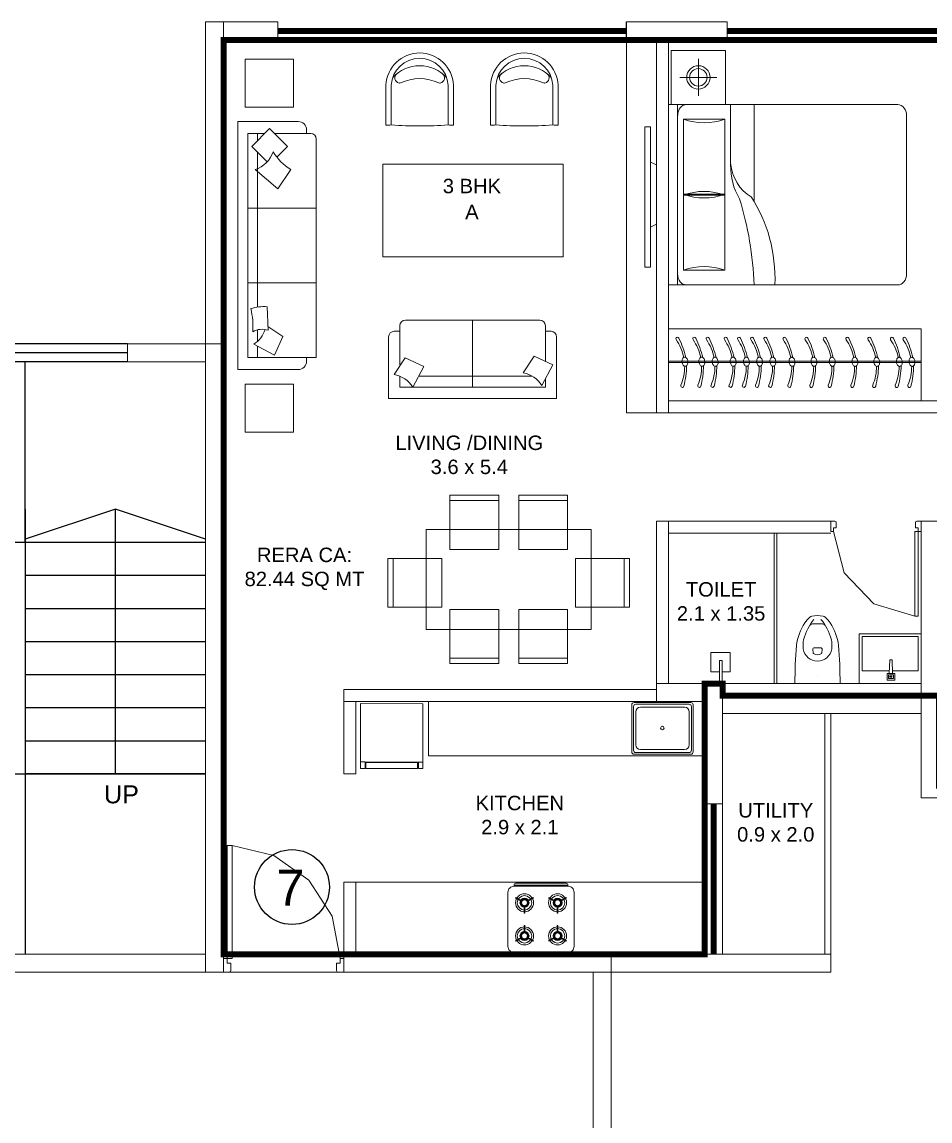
# Model space of a CAD drawing. Header units: inches. Extents: x 27644242 to 29761523, y -859349 to 216979.
# Drawn here: x 29104719 to 29112271, y -476530 to -467393 of the extents above; entities that cross this region are included whole.
import ezdxf

# ---------------------------------------------------------------- set-up
doc = ezdxf.new("R2010")
doc.units = ezdxf.units.IN
doc.header["$MEASUREMENT"] = 0
doc.set_wipeout_variables(frame=1)
doc.layers.get('Defpoints').update_dxf_attribs({"color": 8})
for name, color, linetype, lineweight in [('DOOR', 4, 'Continuous', 0), ('DOORS', 1, 'Continuous', 9), ('ELEVATION', 40, 'Continuous', 13), ('FURN', 250, 'Continuous', 0), ('WALL', 7, 'Continuous', 20), ('WINDOW', 162, 'Continuous', 13)]:
    doc.layers.add(name, color=color, linetype=linetype, lineweight=lineweight)
for name, color, linetype in [('KPA Elevation Line 3', 252, 'Continuous'), ('KPA General Plan Line', 1, 'Continuous'), ('KPA Glass', 152, 'Continuous'), ('KPA Stair Line', 253, 'Continuous'), ('KPA Text', 7, 'Continuous'), ('text', 7, 'Continuous')]:
    doc.layers.add(name, color=color, linetype=linetype)
doc.styles.add('AMITS', font='arial.ttf')
doc.styles.get("Standard").update_dxf_attribs({"font": 'swiss.ttf'})

# ---------------------------------------------------------------- blocks, each defined once
blk = doc.blocks.new('A$C69BC79EC')
for p, q in [((980, 3480), (230, 3230)), ((980, 1280), (980, 3480)), ((1730, 3230), (980, 3480)), ((2755, 3480), (2005, 3230)), ((2755, 1280), (2755, 3480)), ((3505, 3230), (2755, 3480))]:
    blk.add_line(p, q)
at = {"layer": 'KPA Elevation Line 3'}
for p, q in [((1730, 1280), (1730, 3480)), ((2005, 3480), (2005, 1280)), ((1730, 3205), (2005, 3205)), ((1730, 1280), (2005, 1280))]:
    blk.add_line(p, q, dxfattribs=at)
at = {"layer": 'KPA General Plan Line'}
blk.add_line((1730, -370), (230, -370), dxfattribs=at)
at = {"layer": 'KPA Glass', "ltscale": 500}
for p, q in [((2855, 4855), (755, 4855)), ((2855, 4780), (755, 4780)), ((2855, 4705), (755, 4705))]:
    blk.add_line(p, q, dxfattribs=at)
at = {"layer": 'KPA Stair Line', "ltscale": 500}
for p, q in [((1730, 3205), (1730, 4705)), ((2005, 3205), (2005, 4705)), ((1730, 1280), (1730, -220)), ((2005, 1280), (2005, -220))]:
    blk.add_line(p, q, dxfattribs=at)
at = {"layer": 'KPA Stair Line'}
for p, q in [((230, 3205), (1730, 3205)), ((2005, 3205), (3505, 3205)), ((230, 2930), (1730, 2930)), ((2005, 2930), (3505, 2930)), ((230, 2655), (1730, 2655)), ((2005, 2655), (3505, 2655)), ((230, 2380), (1730, 2380)), ((2005, 2380), (3505, 2380)), ((230, 2105), (1730, 2105)), ((2005, 2105), (3505, 2105)), ((230, 1830), (1730, 1830)), ((2005, 1830), (3505, 1830)), ((230, 1555), (1730, 1555)), ((2005, 1555), (3505, 1555)), ((230, 1280), (1730, 1280)), ((3505, 1280), (2005, 1280)), ((2005, 1280), (3505, 1280))]:
    blk.add_line(p, q, dxfattribs=at)
at = {"layer": 'WALL', "ltscale": 500}
for p, q in [((755, 4855), (80, 4855)), ((80, -370), (80, 4855)), ((755, 4705), (755, 4855)), ((2855, 4705), (2855, 4855)), ((3655, 4855), (2855, 4855)), ((3655, 4855), (3655, -370)), ((755, 4705), (230, 4705)), ((230, -370), (230, 4705)), ((3505, 4705), (2855, 4705)), ((3505, 4705), (3505, -220)), ((1730, -220), (3505, -220)), ((1730, -220), (1730, -370)), ((80, -370), (230, -370)), ((1730, -370), (3655, -370))]:
    blk.add_line(p, q, dxfattribs=at)
at = {"layer": 'KPA Text', "extrusion": (-0.021168, 5.594e-15, 0.999776)}
for s, p in [('DN', (-1022.8, 877.3, -17.5)), ('UP', (-1034.5, 2659.1, -55.2))]:
    blk.add_text(s, height=150, rotation=90, dxfattribs=at).set_placement(p)
blk = doc.blocks.new('A$C3A956F37-flat-1')
at = {"layer": 'FURN'}
blk.add_line((-168.3, 90.2), (0, 90.2), dxfattribs=at)
for points in [[(-97.1, 66.7), (-97.1, 0), (-258.5, 0), (-258.5, 161.4), (-97.1, 161.4), (-97.1, 90.2)], [(0, 67.1), (-191.4, 67.1), (-191.4, 90.2), (-168.3, 90.2)]]:
    blk.add_lwpolyline(points, dxfattribs=at)
blk = doc.blocks.new('A$C3C731254-flat-1')
at = {"layer": 'FURN'}
for p, q in [((-77430.4, -2820), (-77430.7, -2801.7)), ((-77430.4, -2801.7), (-77317.9, -2797)), ((-77430.4, -2820), (-77317.9, -2824.7))]:
    blk.add_line(p, q, dxfattribs=at)
for points in [[(-77233.3, -3060.6), (-77647.7, -3060.6), (-77647.7, -2547.5), (-77233.3, -2547.5)], [(-77262.7, -2843), (-77262.7, -2778.3), (-77317.9, -2778.3), (-77317.9, -2843)], [(-77275, -2830.8), (-77275, -2790.5), (-77305.7, -2790.5), (-77305.7, -2830.8)], [(-77287.2, -2818.6), (-77287.2, -2802.7), (-77293.4, -2802.7), (-77293.4, -2818.6)]]:
    blk.add_lwpolyline(points, close=True, dxfattribs=at)
blk.add_lwpolyline([(-77338.5, -2823.8), (-77338.5, -3036.2), (-77623.2, -3036.2), (-77623.2, -2571.9), (-77338.5, -2571.9), (-77338.5, -2797.8)], dxfattribs=at)
blk = doc.blocks.new('A$C3D5F2F58')
at = {"color": 0, "linetype": 'ByBlock'}
blk.add_wipeout([(187.5, 0), (-187.5, 0), (-185.4, -124.8), (-182.6, -194.2), (-178.7, -263.3), (-175.9, -302), (-169.5, -348.6), (-150.7, -414.8), (-143.6, -432.7), (-131.4, -459.4), (-111.6, -495.4), (-106, -504.2), (-86.3, -529.7), (-71.8, -545.1), (-63.8, -552.7), (-55.8, -558), (-40.6, -562), (-22.7, -564.1), (3.1, -565), (29.6, -563.4), (46.7, -561), (55.8, -558), (74.2, -542.7), (100.9, -511.4), (135.4, -451.2), (158.3, -392.2), (171.2, -340), (178.9, -260.4), (185.1, -136.1), (187.4, -46)], dxfattribs=at)
for p, q in [((-187.5, 0), (187.5, 0)), ((0, -62.5), (0, -62.5)), ((-38.3, -282.4), (-35.8, -255.2)), ((35.8, -255.2), (38.3, -282.4)), ((-24.2, -298), (24.2, -298)), ((-42.5, -496.8), (42.5, -496.8))]:
    blk.add_line(p, q, dxfattribs=at)
at = {"color": 0, "linetype": 'ByBlock', "extrusion": (0, 0, -1)}
for centre, major_axis, ratio, start_param, end_param in [((3903, 5.3), (4087.6, 164.4), 0.940247, 3.100232, 3.182953), ((-3903, 5.4), (-4087.6, 164.4), 0.940247, 3.100232, 3.182953), ((0, -305.1), (84.4, 84.4), 1, 4.07333, 6.922251), ((-27.3, -256), (6.03, 6.03), 1, 4.01894, 4.852375), ((0, -292.3), (-38.2, 38.2), 1, 0.139988, 1.430816), ((27.3, -256), (6.03, 6.03), 1, -0.139979, 0.693472), ((275.8, -257.5), (321.4, 321.4), 1, 3.353441, 3.79389), ((86.9, -319.1), (146.6, 146.6), 1, 3.705861, 4.079165), ((326.3, -245.8), (-323.4, 323.4), 1, 4.816657, 5.23508), ((-24.2, -283.7), (10, 10), 1, 2.356198, 4.018929), ((24.2, -283.7), (-10, 10), 1, 2.264265, 3.926995), ((-326.3, -245.8), (-323.4, 323.4), 1, 2.618909, 3.037332), ((-275.8, -257.5), (-321.4, 321.4), 1, 2.489302, 2.929752), ((-86.9, -319.1), (-146.6, 146.6), 1, 2.204028, 2.577331), ((119.3, -350.5), (192.8, 192.8), 1, 3.092098, 3.328462), ((-42.5, -474.1), (16.1, 16.1), 1, 2.356198, 3.387836), ((42.5, -474.1), (16.1, 16.1), 1, 1.324559, 2.356198), ((-119.3, -350.5), (192.8, 192.8), 1, 1.383935, 1.620298), ((-40.9, -527.4), (24.1, 24.1), 1, 2.528301, 3.092099), ((0, -292.3), (-192.8, 192.8), 1, 3.75489, 4.099099), ((40.9, -527.4), (24.1, 24.1), 1, 1.620298, 2.184095)]:
    blk.add_ellipse(centre, major_axis=major_axis, ratio=ratio, start_param=start_param, end_param=end_param, dxfattribs=at)
blk = doc.blocks.new('A$C3E645E75')
at = {"extrusion": (0, 0, -1), "zscale": -0.9999999999999998, "rotation": 179.9999999999989}
blk.add_blockref('A$C3D5F2F58', (0, 0), dxfattribs=at)
blk = doc.blocks.new('A$C65A37FE3-flatten-3')
at = {"layer": 'DOOR', "color": 252, "true_color": 0x939598}
for p, q in [((0, -33.8), (0, 0)), ((0, 0), (86.3, 0)), ((11.3, -45), (56.3, -45)), ((56.3, -45), (56.3, -22.5)), ((56.3, -22.5), (86.3, -22.5)), ((86.3, -22.5), (86.3, 0)), ((86.3, -22.5), (86.3, -52.5)), ((86.3, -22.5), (791, -22.5)), ((86.3, -52.5), (791, -52.5)), ((791, -52.5), (791, -22.5)), ((0, -716.5), (0, -750.2)), ((11.3, -705.2), (56.3, -705.2)), ((56.3, -705.2), (56.3, -727.7)), ((56.3, -727.7), (86.3, -727.7)), ((86.3, -727.7), (86.3, -750.2)), ((0, -750.2), (86.3, -750.2))]:
    blk.add_line(p, q, dxfattribs=at)
for points in [[(0, -33.8), (3.3, -41.7), (11.3, -45)], [(86.3, -727.7), (430.2, -638.2), (686.8, -392.3), (790.8, -52.5)], [(11.3, -705.2), (5.6, -706.7), (1.5, -710.8), (0, -716.5)]]:
    blk.add_lwpolyline(points, dxfattribs=at)
blk = doc.blocks.new('A$C6E20521E-flatten-1')
at = {"layer": 'DOORS', "color": 251}
for p, q in [((30, 115), (30, 1054.3)), ((70, 1054.3), (30, 1054.3)), ((70, 115), (70, 1054.3)), ((30, 115), (0, 115)), ((0, 0), (0, 115)), ((30, 75), (30, 115)), ((30, 115), (70, 115)), ((970, 75), (970, 115)), ((970, 115), (1000, 115)), ((1000, 0), (1000, 115)), ((0, 0), (1000, 0)), ((60, 75), (30, 75)), ((60, 15), (60, 75)), ((940, 15), (940, 75)), ((940, 75), (970, 75)), ((45, 0), (0, 0)), ((955, 0), (1000, 0))]:
    blk.add_line(p, q, dxfattribs=at)
for points in [[(970, 115), (902.2, 465.5), (708.7, 765.4), (417.3, 971.5), (70, 1054.1)], [(45, 0), (52.5, 2), (58, 7.5), (60, 15)], [(940, 15), (944.4, 4.4), (955, 0)]]:
    blk.add_lwpolyline(points, dxfattribs=at)
blk = doc.blocks.new('DNDNDNNDDN')
at = {"layer": 'FURN', "extrusion": (9.36485e-09, 6.40542e-09, 1)}
blk.add_line((172.5, 832.8, 0), (172.7, 232.8, 0), dxfattribs=at)
at = {"layer": 'FURN'}
for p, q in [((2272.7, 832.8, 0), (172.5, 832.8, 0)), ((2272.5, 833.3, 0), (2272.7, 232.8, 0)), ((2272.6, 564.4, 0), (173.5, 563.9, 0)), ((2272.6, 552.4, 0), (173.5, 551.9, 0)), ((2272.7, 232.8, 0), (172.7, 232.8, 0))]:
    blk.add_line(p, q, dxfattribs=at)
at = {"layer": 'FURN', "extrusion": (9.36485e-09, 6.40542e-09, 1)}
for points in [[(244.1, 519.7, 0.144333), (253, 521.4, 0.107177), (262.4, 529, 0.077818), (268.7, 540.2, 0.065016), (272.2, 555.1, 0.065016), (271.8, 570.3, 0.077818), (267.9, 582.5, 0.107177), (260.3, 591.9, 0.144333), (251.9, 595.4, 0.144333), (243, 593.7, 0.107177), (233.6, 586.1, 0.077818), (227.2, 574.9, 0.065016), (223.7, 560.1, 0.065016), (224.1, 544.8, 0.077818), (228.1, 532.6, 0.107177), (235.7, 523.2, 0.144333)], [(348.6, 519.8, 0.144333), (357.5, 521.4, 0.107177), (366.9, 529.1, 0.077818), (373.2, 540.2, 0.065016), (376.7, 555.1, 0.065016), (376.3, 570.4, 0.077818), (372.4, 582.6, 0.107177), (364.8, 592, 0.144333), (356.4, 595.4, 0.144333), (347.5, 593.8, 0.107177), (338.1, 586.1, 0.077818), (331.7, 575, 0.065016), (328.2, 560.1, 0.065016), (328.6, 544.8, 0.077818), (332.6, 532.6, 0.107177), (340.2, 523.2, 0.144333)], [(536.6, 519.9, 0.144333), (545.5, 521.5, 0.107177), (554.9, 529.2, 0.077818), (561.2, 540.3, 0.065016), (564.7, 555.2, 0.065016), (564.3, 570.5, 0.077818), (560.4, 582.7, 0.107177), (552.8, 592.1, 0.144333), (544.4, 595.5, 0.144333), (535.5, 593.8, 0.107177), (526.1, 586.2, 0.077818), (519.7, 575.1, 0.065016), (516.2, 560.2, 0.065016), (516.6, 544.9, 0.077818), (520.6, 532.7, 0.107177), (528.2, 523.3, 0.144333)], [(718.8, 519.9, 0.144333), (727.8, 521.6, 0.107177), (737.1, 529.2, 0.077818), (743.5, 540.4, 0.065016), (747, 555.3, 0.065016), (746.6, 570.6, 0.077818), (742.6, 582.7, 0.107177), (735, 592.1, 0.144333), (726.6, 595.6, 0.144333), (717.7, 593.9, 0.107177), (708.3, 586.3, 0.077818), (702, 575.2, 0.065016), (698.5, 560.3, 0.065016), (698.9, 545, 0.077818), (702.8, 532.8, 0.107177), (710.4, 523.4, 0.144333)], [(907.1, 520, 0.144333), (916, 521.7, 0.107177), (925.4, 529.3, 0.077818), (931.7, 540.5, 0.065016), (935.2, 555.3, 0.065016), (934.8, 570.6, 0.077818), (930.9, 582.8, 0.107177), (923.3, 592.2, 0.144333), (914.9, 595.7, 0.144333), (906, 594, 0.107177), (896.6, 586.4, 0.077818), (890.2, 575.2, 0.065016), (886.7, 560.3, 0.065016), (887.1, 545.1, 0.077818), (891.1, 532.9, 0.107177), (898.7, 523.5, 0.144333)], [(1059.3, 520.1, 0.144333), (1068.3, 521.7, 0.107177), (1077.6, 529.4, 0.077818), (1084, 540.5, 0.065016), (1087.5, 555.4, 0.065016), (1087.1, 570.7, 0.077818), (1083.1, 582.9, 0.107177), (1075.5, 592.3, 0.144333), (1067.1, 595.7, 0.144333), (1058.2, 594.1, 0.107177), (1048.8, 586.4, 0.077818), (1042.5, 575.3, 0.065016), (1039, 560.4, 0.065016), (1039.4, 545.1, 0.077818), (1043.3, 532.9, 0.107177), (1050.9, 523.5, 0.144333)], [(1241.6, 520.2, 0.144333), (1250.5, 521.8, 0.107177), (1259.9, 529.5, 0.077818), (1266.2, 540.6, 0.065016), (1269.7, 555.5, 0.065016), (1269.3, 570.8, 0.077818), (1265.4, 583, 0.107177), (1257.8, 592.4, 0.144333), (1249.4, 595.8, 0.144333), (1240.5, 594.2, 0.107177), (1231.1, 586.5, 0.077818), (1224.7, 575.4, 0.065016), (1221.2, 560.5, 0.065016), (1221.6, 545.2, 0.077818), (1225.6, 533, 0.107177), (1233.2, 523.6, 0.144333)], [(1401, 520.2, 0.144333), (1409.9, 521.9, 0.107177), (1419.2, 529.5, 0.077818), (1425.6, 540.7, 0.065016), (1429.1, 555.6, 0.065016), (1428.7, 570.9, 0.077818), (1424.8, 583, 0.107177), (1417.1, 592.4, 0.144333), (1408.7, 595.9, 0.144333), (1399.8, 594.2, 0.107177), (1390.4, 586.6, 0.077818), (1384.1, 575.4, 0.065016), (1380.6, 560.6, 0.065016), (1381, 545.3, 0.077818), (1384.9, 533.1, 0.107177), (1392.6, 523.7, 0.144333)], [(1511.5, 520.3, 0.144333), (1520.5, 521.9, 0.107177), (1529.8, 529.6, 0.077818), (1536.2, 540.7, 0.065016), (1539.7, 555.6, 0.065016), (1539.3, 570.9, 0.077818), (1535.3, 583.1, 0.107177), (1527.7, 592.5, 0.144333), (1519.3, 595.9, 0.144333), (1510.4, 594.3, 0.107177), (1501, 586.6, 0.077818), (1494.7, 575.5, 0.065016), (1491.2, 560.6, 0.065016), (1491.6, 545.3, 0.077818), (1495.5, 533.1, 0.107177), (1503.1, 523.7, 0.144333)], [(1620.3, 520.3, 0.144333), (1629.2, 522, 0.107177), (1638.6, 529.6, 0.077818), (1645, 540.8, 0.065016), (1648.5, 555.7, 0.065016), (1648.1, 571, 0.077818), (1644.1, 583.1, 0.107177), (1636.5, 592.5, 0.144333), (1628.1, 596, 0.144333), (1619.2, 594.3, 0.107177), (1609.8, 586.7, 0.077818), (1603.5, 575.5, 0.065016), (1600, 560.7, 0.065016), (1600.4, 545.4, 0.077818), (1604.3, 533.2, 0.107177), (1611.9, 523.8, 0.144333)], [(1730.9, 520.4, 0.144333), (1739.8, 522, 0.107177), (1749.2, 529.7, 0.077818), (1755.5, 540.8, 0.065016), (1759.1, 555.7, 0.065016), (1758.6, 571, 0.077818), (1754.7, 583.2, 0.107177), (1747.1, 592.6, 0.144333), (1738.7, 596, 0.144333), (1729.8, 594.4, 0.107177), (1720.4, 586.7, 0.077818), (1714.1, 575.6, 0.065016), (1710.5, 560.7, 0.065016), (1711, 545.4, 0.077818), (1714.9, 533.2, 0.107177), (1722.5, 523.8, 0.144333)], [(1880.8, 520.3, 0.144333), (1889.7, 522, 0.107177), (1899.1, 529.6, 0.077818), (1905.5, 540.8, 0.065016), (1909, 555.7, 0.065016), (1908.6, 571, 0.077818), (1904.6, 583.1, 0.107177), (1897, 592.5, 0.144333), (1888.6, 596, 0.144333), (1879.7, 594.3, 0.107177), (1870.3, 586.7, 0.077818), (1864, 575.5, 0.065016), (1860.5, 560.7, 0.065016), (1860.9, 545.4, 0.077818), (1864.8, 533.2, 0.107177), (1872.4, 523.8, 0.144333)], [(1991.4, 520.4, 0.144333), (2000.3, 522, 0.107177), (2009.7, 529.7, 0.077818), (2016, 540.8, 0.065016), (2019.6, 555.7, 0.065016), (2019.1, 571, 0.077818), (2015.2, 583.2, 0.107177), (2007.6, 592.6, 0.144333), (1999.2, 596, 0.144333), (1990.3, 594.4, 0.107177), (1980.9, 586.7, 0.077818), (1974.6, 575.6, 0.065016), (1971, 560.7, 0.065016), (1971.5, 545.4, 0.077818), (1975.4, 533.2, 0.107177), (1983, 523.8, 0.144333)], [(2132.3, 520.3, 0.144333), (2141.2, 522, 0.107177), (2150.6, 529.6, 0.077818), (2157, 540.8, 0.065016), (2160.5, 555.7, 0.065016), (2160.1, 571, 0.077818), (2156.1, 583.1, 0.107177), (2148.5, 592.5, 0.144333), (2140.1, 596, 0.144333), (2131.2, 594.3, 0.107177), (2121.8, 586.7, 0.077818), (2115.5, 575.5, 0.065016), (2112, 560.7, 0.065016), (2112.4, 545.4, 0.077818), (2116.3, 533.2, 0.107177), (2123.9, 523.8, 0.144333)]]:
    blk.add_lwpolyline(points, format="xyb", close=True, dxfattribs=at)
for points in [[(233.8, 524.9, 0.057952), (257, 354.2, 1.08017), (281.9, 362.7, -0.102886), (250, 520.2, -0.821198)], [(338.3, 524.9, 0.057952), (361.5, 354.3, 1.08017), (386.4, 362.8, -0.102886), (354.5, 520.3, -0.821198)], [(526.3, 525, 0.057952), (549.5, 354.4, 1.08017), (574.4, 362.9, -0.102886), (542.5, 520.3, -0.821198)], [(708.5, 525.1, 0.057952), (731.8, 354.5, 1.08017), (756.7, 362.9, -0.102886), (724.7, 520.4, -0.821198)], [(896.8, 525.2, 0.057952), (920, 354.5, 1.08017), (944.9, 363, -0.102886), (913, 520.5, -0.821198)], [(1049, 525.2, 0.057952), (1072.2, 354.6, 1.08017), (1097.2, 363.1, -0.102886), (1065.2, 520.6, -0.821198)], [(1231.3, 525.3, 0.057952), (1254.5, 354.7, 1.08017), (1279.4, 363.2, -0.102886), (1247.5, 520.7, -0.821198)], [(1390.6, 525.4, 0.057952), (1413.9, 354.8, 1.08017), (1438.8, 363.2, -0.102886), (1406.9, 520.7, -0.821198)], [(1501.2, 525.4, 0.057952), (1524.5, 354.8, 1.08017), (1549.4, 363.3, -0.102886), (1517.4, 520.8, -0.821198)], [(1610, 525.5, 0.057952), (1633.2, 354.8, 1.08017), (1658.2, 363.3, -0.102886), (1626.2, 520.8, -0.821198)], [(1720.6, 525.5, 0.057952), (1743.8, 354.9, 1.08017), (1768.7, 363.4, -0.102886), (1736.8, 520.9, -0.821198)], [(1870.5, 525.5, 0.057952), (1893.7, 354.8, 1.08017), (1918.7, 363.3, -0.102886), (1886.7, 520.8, -0.821198)], [(1981.1, 525.5, 0.057952), (2004.3, 354.9, 1.08017), (2029.2, 363.4, -0.102886), (1997.3, 520.9, -0.821198)], [(2122, 525.5, 0.057952), (2145.2, 354.8, 1.08017), (2170.2, 363.3, -0.102886), (2138.2, 520.8, -0.821198)]]:
    blk.add_lwpolyline(points, format="xyb", dxfattribs=at)
for centre, radius, start, end in [((967.3, 426.3, 0), 745.3, 153.84974, 167.11662), ((644.3, 515.2, 0), 394.6, 145.02139, 168.51845), ((310.1, 748.9, 0), 13.2, 325.02116, 153.84954), ((1071.8, 426.3, 0), 745.3, 153.84974, 167.11662), ((748.8, 515.2, 0), 394.6, 145.02139, 168.51845), ((414.6, 749, 0), 13.2, 325.02116, 153.84954), ((1259.8, 426.4, 0), 745.3, 153.84974, 167.11662), ((936.8, 515.3, 0), 394.6, 145.02139, 168.51845), ((602.6, 749.1, 0), 13.2, 325.02116, 153.84954), ((1442, 426.5, 0), 745.3, 153.84974, 167.11662), ((1119, 515.4, 0), 394.6, 145.02139, 168.51845), ((784.9, 749.1, 0), 13.2, 325.02116, 153.84954), ((1630.3, 426.6, 0), 745.3, 153.84974, 167.11662), ((1307.3, 515.4, 0), 394.6, 145.02139, 168.51845), ((973.1, 749.2, 0), 13.2, 325.02116, 153.84954), ((1782.5, 426.6, 0), 745.3, 153.84974, 167.11662), ((1459.5, 515.5, 0), 394.6, 145.02139, 168.51845), ((1125.4, 749.3, 0), 13.2, 325.02116, 153.84954), ((1964.8, 426.7, 0), 745.3, 153.84974, 167.11662), ((1641.8, 515.6, 0), 394.6, 145.02139, 168.51845), ((1307.6, 749.4, 0), 13.2, 325.02116, 153.84954), ((2124.1, 426.8, 0), 745.3, 153.84974, 167.11662), ((1801.1, 515.7, 0), 394.6, 145.02139, 168.51845), ((1467, 749.4, 0), 13.2, 325.02116, 153.84954), ((2234.7, 426.8, 0), 745.3, 153.84974, 167.11662), ((1911.7, 515.7, 0), 394.6, 145.02139, 168.51845), ((1577.6, 749.5, 0), 13.2, 325.02116, 153.84954), ((2343.5, 426.9, 0), 745.3, 153.84974, 167.11662), ((2020.5, 515.8, 0), 394.6, 145.02139, 168.51845), ((1686.4, 749.5, 0), 13.2, 325.02116, 153.84954), ((2454.1, 426.9, 0), 745.3, 153.84974, 167.11662), ((2131.1, 515.8, 0), 394.6, 145.02139, 168.51845), ((1796.9, 749.6, 0), 13.2, 325.02116, 153.84954), ((2604, 426.9, 0), 745.3, 153.84974, 167.11662), ((2281, 515.8, 0), 394.6, 145.02139, 168.51845), ((1946.9, 749.5, 0), 13.2, 325.02116, 153.84954), ((2714.6, 426.9, 0), 745.3, 153.84974, 167.11662), ((2391.6, 515.8, 0), 394.6, 145.02139, 168.51845), ((2057.4, 749.6, 0), 13.2, 325.02116, 153.84954), ((2855.5, 426.9, 0), 745.3, 153.84974, 167.11662), ((2532.5, 515.8, 0), 394.6, 145.02139, 168.51845), ((2198.4, 749.5, 0), 13.2, 325.02116, 153.84954)]:
    blk.add_arc(centre, radius, start, end, dxfattribs=at)
blk = doc.blocks.new('A$C700F438C')
at = {"layer": 'FURN', "color": 8, "extrusion": (-6.65399e-08, 5.27913e-08, 1)}
for p, q in [((0.0734, 1.5, 0), (1.8303, 1.5001, 0)), ((1.98, 1.5001, 0), (1.53, 1.5001, 0)), ((1.98, 1.5001, 0), (1.53, 1.5001, 0)), ((1.98, 1.5001, 0), (1.53, 1.5001, 0)), ((1.9038, 1.5001, 0), (1.9039, 0.0001, 0)), ((0.0001, 0.0914, 0), (0, 1.4086, 0)), ((1.8548, 1.3782, 0), (1.5121, 1.3782, 0)), ((1.5121, 1.3782, 0), (1.5121, 0.7466, 0)), ((1.8548, 0.7466, 0), (1.8548, 1.3782, 0)), ((1.2673, 0.799, 0), (1.2673, 0.0001, 0)), ((1.5121, 0.122, 0), (1.5121, 0.7536, 0)), ((1.5121, 0.7536, 0), (1.8548, 0.7536, 0)), ((1.5121, 0.7466, 0), (1.8548, 0.7466, 0)), ((1.8548, 0.7536, 0), (1.8549, 0.122, 0)), ((1.4632, 0.503, 0), (1.4632, 0.0001, 0)), ((1.8549, 0.122, 0), (1.5121, 0.122, 0)), ((1.8304, 0.0001, 0), (0.0735, 0, 0)), ((1.9039, 0.0001, 0), (1.9801, 0.0001, 0))]:
    blk.add_line(p, q, dxfattribs=at)
at = {"layer": 'FURN', "linetype": 'Continuous', "lineweight": 0, "extrusion": (-6.65399e-08, 5.27913e-08, 1)}
blk.add_line((1.8304, 0.0001, 0), (1.9174, 0.0001, 0), dxfattribs=at)
at = {"layer": 'FURN', "color": 8, "extrusion": (6.65399e-08, -5.27913e-08, -1)}
for centre, major_axis, ratio, start_param, end_param in [((0.0735, 1.4086, 0), (0, -0.0914, 0), 0.803207, 1.570796, 3.141593), ((1.9589, 1.4544, 0), (0, -1.0771, 0), 0.803207, 0.880587, 1.613256), ((3.067, 1.6025, 0), (0.0001, -2.243, 0), 0.803207, 1.197175, 1.525138), ((1.8304, 1.4087, 0), (0, -0.0914, 0), 0.803207, 3.141593, 4.712389), ((1.6834, 2.1097, 0), (0, -0.762, 0), 0.803207, -0.283794, 0.283794), ((0.6693, 0.0845, 0), (-0.7051, -0.6147, 0), 0.604617, 2.952061, 3.536756), ((-0.0315, 0.1903, 0), (-1.467, -0.4936, 0), 0.581007, 3.019706, 3.343381), ((1.6835, 0.0151, 0), (0, -0.762, 0), 0.803207, 2.857799, 3.425387), ((0.0735, 0.0914, 0), (0, -0.0914, 0), 0.803207, 0, 1.570796), ((1.8304, 0.0915, 0), (0, -0.0914, 0), 0.803207, -1.570796, 0)]:
    blk.add_ellipse(centre, major_axis=major_axis, ratio=ratio, start_param=start_param, end_param=end_param, dxfattribs=at)
at = {"layer": 'FURN', "color": 8, "extrusion": (-6.65399e-08, 5.27913e-08, 1)}
for centre, start_param, end_param in [((1.6835, 1.4851, 0), -0.283794, 0.283794), ((1.6835, -0.6096, 0), 2.857799, 3.425387)]:
    blk.add_ellipse(centre, major_axis=(0, -0.762, 0), ratio=0.803207, start_param=start_param, end_param=end_param, dxfattribs=at)
blk = doc.blocks.new('BEDROOM')
at = {"layer": 'FURN', "linetype": 'Continuous', "extrusion": (-5.00305e-08, -8.66553e-08, 1)}
for p, q in [((1066.1, 501.3, 0), (1066.1, 192.6, 0)), ((911.7, 347, 0), (1220.4, 347, 0))]:
    blk.add_line(p, q, dxfattribs=at)
at = {"layer": 'FURN', "ltscale": 500}
blk.add_line((1314.6, 122.1, 0), (1315.2, -1377.9, 0), dxfattribs=at)
at = {"layer": 'FURN', "ltscale": 0.05, "extrusion": (-5.00305e-08, -8.66553e-08, 1), "elevation": 0}
blk.add_lwpolyline([(1291.1, 122), (841.1, 122), (841.1, 572), (1291.1, 572)], close=True, dxfattribs=at)
at = {"layer": 'FURN', "linetype": 'Continuous', "extrusion": (-5.00305e-08, -8.66553e-08, 1)}
for radius in [97, 72.8]:
    blk.add_circle((1066.1, 347, 0), radius, dxfattribs=at)
at = {"layer": 'FURN', "extrusion": (-3.01072e-07, 1.30707e-07, 1), "xscale": -1000.000000000015, "yscale": 1000.000000000015, "zscale": 1000.000000000007, "rotation": 180.0236273616612}
blk.add_blockref('A$C700F438C', (-665.5, 121.4, 0), dxfattribs=at)
blk = doc.blocks.new('TVVVV')
at = {"layer": 'FURN', "ltscale": 1000, "elevation": 0}
blk.add_lwpolyline([(-129.9, 740.3), (-82, 740.3), (-82, -428.6), (-129.9, -428.6)], close=True, dxfattribs=at)
for points in [[(-129.9, 446.7), (-178.7, 422)], [(-129.9, -95.7), (-178.7, -71)]]:
    blk.add_lwpolyline(points, dxfattribs=at)
blk = doc.blocks.new('KITCHEN')
at = {"layer": 'FURN'}
for p, q in [((-135610.4, 231798.9, 0), (-135610.4, 232190.1, 0)), ((-135596, 231813.3, 0), (-135596, 232175.7, 0)), ((-135119.8, 232209.5, 0), (-135591, 232209.5, 0)), ((-135134.2, 232195.1, 0), (-135576.6, 232195.1, 0)), ((-135171.7, 232170.8, 0), (-135539.1, 232170.8, 0)), ((-135114.8, 231813.3, 0), (-135114.8, 232175.7, 0)), ((-135100.4, 231798.9, 0), (-135100.4, 232190.1, 0)), ((-135577.9, 231857, 0), (-135577.9, 232131.9, 0)), ((-135132.8, 232131.9, 0), (-135132.8, 231857, 0)), ((-135171.7, 231818.2, 0), (-135539.1, 231818.2, 0)), ((-135119.8, 231779.5, 0), (-135591, 231779.5, 0)), ((-135134.2, 231793.9, 0), (-135576.6, 231793.9, 0))]:
    blk.add_line(p, q, dxfattribs=at)
blk.add_circle((-135356.3, 231997.3, 0), 14.6, dxfattribs=at)
for centre, radius, start, end in [((-135591, 232190.1, 0), 19.4, 89.99995, 179.99995), ((-135576.6, 232175.7, 0), 19.4, 89.99995, 179.99995), ((-135539.1, 232131.9, 0), 38.9, 89.99995, 179.99995), ((-135171.7, 232131.9, 0), 38.9, 359.99995, 89.99995), ((-135134.2, 232175.7, 0), 19.4, 359.99995, 89.99995), ((-135119.8, 232190.1, 0), 19.4, 359.99995, 89.99995), ((-135576.6, 231813.3, 0), 19.4, 180.00005, 270.00005), ((-135539.1, 231857, 0), 38.9, 179.99995, 269.99995), ((-135171.7, 231857, 0), 38.9, 269.99995, 359.99995), ((-135134.2, 231813.3, 0), 19.4, 270.00005, 0.00005), ((-135591, 231798.9, 0), 19.4, 180.00005, 270.00005), ((-135119.8, 231798.9, 0), 19.4, 270.00005, 0.00005)]:
    blk.add_arc(centre, radius, start, end, dxfattribs=at)
blk = doc.blocks.new('hob')
at = {"layer": 'FURN', "extrusion": (2e-16, 7.34249e-08, 1)}
for p, q in [((-747640.1, 890446.8), (-747612.6, 890399.1)), ((-747635.8, 890449.3), (-747608.2, 890401.6)), ((-747280.1, 890449.3), (-747307.7, 890401.6)), ((-747275.8, 890446.8), (-747303.3, 890399.1)), ((-747640.1, 890302.2), (-747612.6, 890349.9)), ((-747635.8, 890299.7), (-747608.2, 890347.4)), ((-747510.5, 890377), (-747565.5, 890377)), ((-747510.5, 890372), (-747565.5, 890372)), ((-747405.4, 890377), (-747350.3, 890377)), ((-747405.4, 890372), (-747350.3, 890372)), ((-747280.1, 890299.7), (-747307.7, 890347.4)), ((-747275.8, 890302.2), (-747303.3, 890349.9)), ((-747640.1, 890171.8), (-747612.6, 890124.1)), ((-747635.8, 890174.3), (-747608.2, 890126.6)), ((-747280.1, 890174.3), (-747307.7, 890126.6)), ((-747275.8, 890171.8), (-747303.3, 890124.1)), ((-747640.1, 890027.2), (-747612.6, 890074.9)), ((-747635.8, 890024.7), (-747608.2, 890072.4)), ((-747510.5, 890102), (-747565.5, 890102)), ((-747510.5, 890097), (-747565.5, 890097)), ((-747405.4, 890102), (-747350.3, 890102)), ((-747405.4, 890097), (-747350.3, 890097)), ((-747280.1, 890024.7), (-747307.7, 890072.4)), ((-747275.8, 890027.2), (-747303.3, 890074.9))]:
    blk.add_line(p, q, dxfattribs=at)
at = {"layer": 'FURN', "extrusion": (2e-16, 7.34249e-08, 1), "elevation": 0.1}
for points in [[(-747232.9, 889962), (-747682.9, 889962, -0.414214), (-747732.9, 890012), (-747732.9, 890462, -0.414214), (-747682.9, 890512), (-747232.9, 890512, -0.414214), (-747182.9, 890462), (-747182.9, 890012, -0.414214)], [(-747172.9, 890462, -0.414214), (-747157.9, 890447), (-747157.9, 890027, -0.414214), (-747172.9, 890012), (-747172.9, 890027)]]:
    blk.add_lwpolyline(points, format="xyb", close=True, dxfattribs=at)
at = {"layer": 'FURN', "extrusion": (2e-16, 7.34249e-08, 1), "const_width": 20, "elevation": 0.1}
for points in [[(-747625.4, 890374.5, 1), (-747565.4, 890374.5, 1)], [(-747290.4, 890374.5, 1), (-747350.4, 890374.5, 1)], [(-747625.4, 890099.5, -1), (-747565.4, 890099.5, -1)], [(-747290.4, 890099.5, 1), (-747350.4, 890099.5, 1)]]:
    blk.add_lwpolyline(points, format="xyb", close=True, dxfattribs=at)
at = {"layer": 'FURN', "extrusion": (2e-16, 7.34249e-08, 1)}
for centre, radius in [((-747595.4, 890374.5, 0.1), 75), ((-747595.4, 890374.5, 0.1), 60), ((-747595.4, 890374.5, 0.1), 37.5), ((-747320.4, 890374.5, 0.1), 75), ((-747320.4, 890374.5, 0.1), 60), ((-747320.4, 890374.5, 0.1), 37.5), ((-747595.4, 890099.5, 0.1), 75), ((-747595.4, 890099.5, 0.1), 60), ((-747595.4, 890099.5, 0.1), 37.5), ((-747320.4, 890099.5, 0.1), 75), ((-747320.4, 890099.5, 0.1), 60), ((-747320.4, 890099.5, 0.1), 37.5)]:
    blk.add_circle(centre, radius, dxfattribs=at)
for centre, start, end in [((-747595.4, 890374.5, 0.1), 118.31459, 121.68541), ((-747320.4, 890374.5, 0.1), 58.31459, 61.68541), ((-747320.4, 890374.5, 0.1), 58.31459, 61.68541), ((-747595.4, 890374.5, 0.1), 238.31459, 241.68541), ((-747595.4, 890374.5, 0.1), 358.31459, 1.68541), ((-747320.4, 890374.5, 0.1), 178.31459, 181.68541), ((-747320.4, 890374.5, 0.1), 298.31459, 301.68541), ((-747595.4, 890099.5, 0.1), 118.31459, 121.68541), ((-747320.4, 890099.5, 0.1), 58.31459, 61.68541), ((-747320.4, 890099.5, 0.1), 58.31459, 61.68541), ((-747595.4, 890099.5, 0.1), 238.31459, 241.68541), ((-747595.4, 890099.5, 0.1), 358.31459, 1.68541), ((-747320.4, 890099.5, 0.1), 178.31459, 181.68541), ((-747320.4, 890099.5, 0.1), 298.31459, 301.68541)]:
    blk.add_arc(centre, 85, start, end, dxfattribs=at)
blk = doc.blocks.new('cha-1')
at = {"color": 0, "linetype": 'ByBlock'}
for points in [[(375, 10), (375, 453, 0.950858), (-375, 453), (-375, 10)], [(315, 11), (315, 452, 0.946504), (-315, 452), (-315, 11)]]:
    blk.add_lwpolyline(points, format="xyb", dxfattribs=at)
for centre, radius, start, end in [((0, 263), 405, 42.4573, 137.5427), ((-217, 533), 58.2, 126.2045, 258.1486), ((0, 17), 508, 65.1508, 114.8492), ((217, 533), 58.2, 281.8514, 53.7955), ((-224, 501), 25, 258.1486, 294.8492), ((224, 501), 25, 245.1508, 281.8514), ((-347, 125), 118, 256.2867, 285.6904), ((0, 4466), 4466, 265.9551, 274.0449), ((347, 125), 118, 254.3096, 283.7133)]:
    blk.add_arc(centre, radius, start, end, dxfattribs=at)
blk = doc.blocks.new('DINING TBALE')
at = {"layer": 'FURN'}
for p, q in [((551.6, 1664.6, 0.3), (551.6, 1709.6, 0.3)), ((551.6, 1709.6, 0.3), (956.6, 1709.6, 0.3)), ((551.6, 1664.6, 0.3), (551.6, 1709.6, 0.3)), ((956.6, 1664.6, 0.3), (551.6, 1664.6, 0.3)), ((551.6, 1664.6, 0.3), (551.6, 1259.6, 0.3)), ((956.6, 1664.6, 0.3), (551.6, 1664.6, 0.3)), ((956.6, 1709.6, 0.3), (956.6, 1664.6, 0.3)), ((956.6, 1259.6, 0.3), (956.6, 1664.6, 0.3)), ((1123.3, 1709.6, 0.3), (1123.3, 1664.6, 0.3)), ((1528.3, 1709.6, 0.3), (1123.3, 1709.6, 0.3)), ((1123.3, 1259.6, 0.3), (1123.3, 1664.6, 0.3)), ((1123.3, 1664.6, 0.3), (1528.3, 1664.6, 0.3)), ((1123.3, 1664.6, 0.3), (1528.3, 1664.6, 0.3)), ((1528.3, 1664.6, 0.3), (1528.3, 1709.6, 0.3)), ((1528.3, 1664.6, 0.3), (1528.3, 1709.6, 0.3)), ((1528.3, 1664.6, 0.3), (1528.3, 1259.6, 0.3)), ((1726.2, 1426.2, 0.3), (353.7, 1426.2, 0.3)), ((353.7, 1426.2, 0.3), (353.7, 594.2, 0.3)), ((1726.2, 1426.2, 0.3), (1726.2, 594.2, 0.3)), ((551.6, 1259.6, 0.3), (956.6, 1259.6, 0.3)), ((1528.3, 1259.6, 0.3), (1123.3, 1259.6, 0.3)), ((35, 1184.3, 0.3), (80, 1184.3, 0.3)), ((35, 779.3, 0.3), (35, 1184.3, 0.3)), ((485, 1184.3, 0.3), (80, 1184.3, 0.3)), ((80, 1184.3, 0.3), (80, 779.3, 0.3)), ((80, 1184.3, 0.3), (80, 779.3, 0.3)), ((485, 779.3, 0.3), (485, 1184.3, 0.3)), ((1594.9, 1184.3, 0.3), (1999.9, 1184.3, 0.3)), ((1594.9, 779.3, 0.3), (1594.9, 1184.3, 0.3)), ((2044.9, 1184.3, 0.3), (1999.9, 1184.3, 0.3)), ((1999.9, 1184.3, 0.3), (1999.9, 779.3, 0.3)), ((1999.9, 1184.3, 0.3), (1999.9, 779.3, 0.3)), ((2044.9, 779.3, 0.3), (2044.9, 1184.3, 0.3)), ((80, 779.3, 0.3), (35, 779.3, 0.3)), ((80, 779.3, 0.3), (35, 779.3, 0.3)), ((80, 779.3, 0.3), (485, 779.3, 0.3)), ((551.6, 760.8, 0.3), (956.6, 760.8, 0.3)), ((551.6, 760.8, 0.3), (551.6, 355.8, 0.3)), ((956.6, 760.8, 0.3), (956.6, 355.8, 0.3)), ((1123.3, 760.8, 0.3), (1123.3, 355.8, 0.3)), ((1528.3, 760.8, 0.3), (1123.3, 760.8, 0.3)), ((1528.3, 760.8, 0.3), (1528.3, 355.8, 0.3)), ((1999.9, 779.3, 0.3), (1594.9, 779.3, 0.3)), ((1999.9, 779.3, 0.3), (2044.9, 779.3, 0.3)), ((1999.9, 779.3, 0.3), (2044.9, 779.3, 0.3)), ((353.7, 594.2, 0.3), (1726.2, 594.2, 0.3)), ((551.6, 355.8, 0.3), (551.6, 310.8, 0.3)), ((551.6, 355.8, 0.3), (551.6, 310.8, 0.3)), ((956.6, 355.8, 0.3), (551.6, 355.8, 0.3)), ((956.6, 355.8, 0.3), (551.6, 355.8, 0.3)), ((551.6, 310.8, 0.3), (956.6, 310.8, 0.3)), ((956.6, 310.8, 0.3), (956.6, 355.8, 0.3)), ((1123.3, 310.8, 0.3), (1123.3, 355.8, 0.3)), ((1123.3, 355.8, 0.3), (1528.3, 355.8, 0.3)), ((1123.3, 355.8, 0.3), (1528.3, 355.8, 0.3)), ((1528.3, 310.8, 0.3), (1123.3, 310.8, 0.3)), ((1528.3, 355.8, 0.3), (1528.3, 310.8, 0.3)), ((1528.3, 355.8, 0.3), (1528.3, 310.8, 0.3))]:
    blk.add_line(p, q, dxfattribs=at)
blk = doc.blocks.new('FRDG')
at = {"layer": 'FURN', "color": 8, "lineweight": 0, "extrusion": (3.3432e-08, -6.87431e-09, 1), "elevation": 0.0002}
for points in [[(9345.9976, -728.4923), (9346.5081, -728.4923), (9346.5081, -727.946), (9345.9976, -727.946)], [(9346.5081, -727.946), (9346.5659, -727.946), (9346.5659, -727.986), (9346.5081, -727.986)], [(9346.5139, -727.9917), (9346.5659, -727.9917), (9346.5659, -728.4442), (9346.5139, -728.4442)], [(9346.5081, -728.4523), (9346.5659, -728.4523), (9346.5659, -728.4923), (9346.5081, -728.4923)]]:
    blk.add_lwpolyline(points, close=True, dxfattribs=at)
blk = doc.blocks.new('sofa-14')
at = {"color": 0, "linetype": 'ByBlock'}
for p, q in [((1.35, 0.7), (0.15, 0.7)), ((0.75, 0.1), (0.75, 0.7)), ((0.1, 0.6), (0.05, 0.6)), ((0.1, 0.65), (0.1, 0.2921)), ((1.4, 0.3319), (1.4, 0.65)), ((1.45, 0.6), (1.4, 0.6)), ((0, 0.55), (0, 0)), ((1.5, 0), (1.5, 0.55)), ((0.0485, 0.2138), (0.147, 0.3637)), ((0.147, 0.3637), (0.3146, 0.2865)), ((1.2014, 0.2281), (1.3, 0.3779)), ((1.3, 0.3779), (1.4675, 0.3008)), ((1.4675, 0.3008), (1.369, 0.1161)), ((0.1, 0.199), (0.1, 0.1)), ((0.3146, 0.2865), (0.216, 0.1018)), ((0.2684, 0.2), (1.2805, 0.2)), ((0.1, 0.1), (1.4, 0.1)), ((1.4, 0.1), (1.4, 0.1743)), ((0, 0), (1.5, 0))]:
    blk.add_line(p, q, dxfattribs=at)
for centre, radius, start, end in [((0.15, 0.65), 0.05, 90, 180), ((1.35, 0.65), 0.05, 360, 90), ((0.05, 0.55), 0.05, 90, 180), ((1.45, 0.55), 0.05, 0, 90), ((0.006, -0.0311), 0.2485, 32.33007, 80.15704), ((1.159, -0.0168), 0.2485, 32.33007, 80.15704)]:
    blk.add_arc(centre, radius, start, end, dxfattribs=at)
blk = doc.blocks.new('sofasaaaaaaaaaaa')
at = {"color": 0, "linetype": 'ByBlock'}
for p, q in [((-322, 709.7), (-322, 744.7)), ((-275.4, 791.2), (1540.6, 791.2)), ((298.9, 791.2), (298.9, 220.8)), ((919.7, 791.2), (919.7, 220.8)), ((1540.6, 791.2), (1540.6, 220.8)), ((-422, 139.3), (-422, 639.9)), ((-352.1, 709.7), (-322, 709.7)), ((-322, 709.7), (-322, 443.7)), ((1540.6, 709.7), (1570.7, 709.7)), ((1540.6, 424.5), (1540.6, 709.7)), ((1640.6, 639.9), (1640.6, 139.3)), ((-214.4, 551.3), (-362.5, 403.1)), ((-125.9, 462.8), (-214.4, 551.3)), ((137.3, 470.5), (-22.2, 579.5)), ((-22.2, 283.2), (137.3, 470.5)), ((1283.3, 389.1), (1365.5, 514.1)), ((1365.5, 514.1), (1521.5, 442.3)), ((-362.5, 403.1), (-214.4, 254.9)), ((-214.4, 254.9), (-86.6, 382.7)), ((1117.7, 382), (1313.9, 390.4)), ((1521.5, 442.3), (1429.8, 270.3)), ((-322, 362.5), (-322, 220.8)), ((-261.7, 302.3), (-322, 302.3)), ((1120.5, 302.3), (-167, 302.3)), ((1405.4, 302.3), (1309.9, 302.3)), ((1540.6, 302.3), (1446.8, 302.3)), ((-322, 220.8), (1540.6, 220.8)), ((1640.6, 139.3), (-422, 139.3))]:
    blk.add_line(p, q, dxfattribs=at)
for centre, radius, start, end in [((-275.4, 744.7), 46.6, 90, 180), ((-352.1, 639.9), 69.8, 90, 180), ((1570.7, 639.9), 69.8, 0, 90), ((-415.4, 824.5), 463.3, 301.93011, 328.06989), ((-242.2, 211.4), 231.4, 18.07851, 71.92149), ((1464.8, 354.2), 348.2, 175.41548, 198.06974), ((1460, 339.6), 154.7, 160.8325, 209.92347), ((1234.2, 146.5), 231.5, 32.33007, 71.50567), ((1279.8, -337.5), 601.7, 85.59898, 104.04019)]:
    blk.add_arc(centre, radius, start, end, dxfattribs=at)
blk = doc.blocks.new('new bldg 3 bhk')
at = {"layer": 'ELEVATION', "ltscale": 500, "elevation": 0}
blk.add_lwpolyline([(1249.7, 1428.8), (2149.7, 1428.8), (2149.7, -571.2), (1249.7, -571.2)], close=True, dxfattribs=at)
blk.add_lwpolyline([(2099.7, 1428.8), (2099.7, -571.2), (1299.7, -571.2), (1249.7, -571.2)], dxfattribs=at)
at = {"layer": 'FURN', "ltscale": 500}
for p, q in [((1679.7, 1678.7, 0), (1679.7, 2928.8, 0)), ((1699.7, 1678.7, 0), (1699.7, 2928.8, 0)), ((-1195.7, 1078.7, 0), (-1195.7, 1528.7, 0)), ((1099.7, 1078.7, 0), (-1195.7, 1078.7, 0)), ((1099.7, 28.7, 0), (-1800.3, 28.7, 0))]:
    blk.add_line(p, q, dxfattribs=at)
at = {"layer": 'FURN', "ltscale": 500, "elevation": 0}
for points in [[(699.7, 7028.8), (449.7, 7028.8), (449.7, 3928.8), (699.7, 3928.8)], [(-2720.2, 6869.2), (-2720.2, 6469.2), (-2320.2, 6469.2), (-2320.2, 6869.2)], [(-2720.2, 3768.6), (-2720.2, 4168.6), (-2320.2, 4168.6), (-2320.2, 3768.6)]]:
    blk.add_lwpolyline(points, close=True, dxfattribs=at)
at = {"layer": 'FURN', "ltscale": 1000, "elevation": 0}
blk.add_lwpolyline([(-76.4, 5225.9), (-76.4, 5997.5), (-1576.4, 5997.5), (-1576.4, 5225.9)], close=True, dxfattribs=at)
at = {"layer": 'KPA Stair Line', "ltscale": 500}
blk.add_line((449.7, 7028.8, 0), (449.7, 7178.8, 0), dxfattribs=at)
at = {"layer": 'WALL'}
for p, q in [((-3050.3, 7178.8, 0), (-2450.3, 7178.8, 0)), ((-3050.3, -721.2, 0), (-3050.3, 7178.8, 0)), ((-2900.3, 7178.8, 0), (-2900.3, -721.2, 0)), ((449.7, 7178.8, 0), (699.7, 7178.8, 0)), ((1287, 7178.8, 0), (699.7, 7178.8, 0)), ((1287, 7028.8, 0), (1287, 7178.8, 0)), ((-2900.3, 7028.8, 0), (-2450.3, 7028.8, 0)), ((449.7, 7028.8, 0), (699.7, 7028.8, 0)), ((699.7, 7028.8, 0), (699.7, 3928.8, 0)), ((1287, 7028.8, 0), (799.7, 7028.8, 0)), ((799.7, 3928.8, 0), (799.7, 7028.8, 0)), ((699.7, 3028.8, 0), (699.7, 1528.8, 0))]:
    blk.add_line(p, q, dxfattribs=at)
at = {"layer": 'WALL', "ltscale": 500}
for p, q in [((-2450.3, 7028.8, 0), (-2450.3, 7178.8, 0)), ((699.7, 3028.8, 0), (849.7, 3028.8, 0)), ((799.7, 3028.8, 0), (799.7, 1678.8, 0)), ((2149.4, 3028.8, 0), (849.7, 3028.8, 0)), ((2899.7, 728.8, 0), (2899.7, 3028.8, 0)), ((2899.7, 3028.8, 0), (4499.7, 3028.8, 0)), ((2149.4, 2928.8, 0), (799.7, 2928.8, 0)), ((699.7, 1678.8, 0), (1249.7, 1678.8, 0)), ((1249.7, 678.8, 0), (1249.7, 1678.8, 0)), ((1249.7, 1578.8, 0), (2899.7, 1578.8, 0)), ((-1900.3, 1528.8, 0), (699.7, 1528.8, 0)), ((-1900.3, 928.8, 0), (-1900.3, 1528.8, 0)), ((-1800.3, 928.8, 0), (-1800.3, 1528.8, 0)), ((699.7, 1528.8, 0), (1099.7, 1528.8, 0)), ((1099.7, 678.8, 0), (1099.7, 1528.8, 0)), ((1249.7, 1428.8, 0), (2899.7, 1428.8, 0)), ((-1800.3, 928.8, 0), (-1900.3, 928.8, 0)), ((1249.7, 678.8, 0), (1099.7, 678.8, 0)), ((4499.7, 728.8, 0), (2899.7, 728.8, 0)), ((-1900.3, -721.2, 0), (-1900.3, 28.8, 0)), ((-1800.3, 28.8, 0), (-1900.3, 28.8, 0)), ((-1800.3, -571.2, 0), (-1800.3, 28.8, 0)), ((-1900.3, -721.2, 0), (-1900.3, -571.2, 0)), ((-3050.3, -721.2, 0), (-2900.3, -721.2, 0)), ((1099.7, -721.2, 0), (1249.7, -721.2, 0))]:
    blk.add_line(p, q, dxfattribs=at)
at = {"layer": 'WALL', "ltscale": 500, "elevation": 0}
for points in [[(799.7, 4028.8), (3499.7, 4028.8), (3499.7, 3928.8), (699.7, 3928.8)], [(-1900.3, 1628.8), (699.7, 1628.8)], [(-1900.3, 1528.8), (-1900.3, 1628.8)], [(-1800.3, -571.2), (2149.7, -571.2), (2149.7, -721.2), (-1900.3, -721.2)]]:
    blk.add_lwpolyline(points, dxfattribs=at)
at = {"layer": 'WINDOW', "ltscale": 500, "const_width": 50, "elevation": 0}
for points in [[(-2450.3, 7103.8), (449.7, 7103.8)], [(1287, 7103.8), (3887, 7103.8)], [(1174.7, -571.2), (1174.7, 678.8)]]:
    blk.add_lwpolyline(points, dxfattribs=at)
at = {"xscale": -1, "rotation": 90.00000000000001}
for name, p in [('A$C3C731254-flat-1', (-160.9, -75554.5, 0)), ('A$C3A956F37-flat-1', (1313.9, 1678.7, 0))]:
    blk.add_blockref(name, p, dxfattribs=at)
at = {"layer": 'FURN', "ltscale": 500, "xscale": -1}
blk.add_blockref('BEDROOM', (2114.3, 6371, 0), dxfattribs=at)
at = {"layer": 'FURN', "ltscale": 1000, "rotation": 270.0000000000001}
blk.add_blockref('sofasaaaaaaaaaaa', (-2920.6, 5929.4, 0), dxfattribs=at)
at = {"layer": 'FURN', "ltscale": 1000, "xscale": -1}
for name, p in [('TVVVV', (521, 5567.9, 0)), ('DNDNDNNDDN', (3072.4, 3795.9, 0))]:
    blk.add_blockref(name, p, dxfattribs=at)
at = {"layer": 'FURN', "ltscale": 1000, "xscale": 931.2742623500526, "yscale": 931.2742623500526, "zscale": 931.2742623500526}
blk.add_blockref('sofa-14', (-1527.8, 4048.4, 0), dxfattribs=at)
at = {"layer": 'FURN', "ltscale": 1000}
blk.add_blockref('DINING TBALE', (-1569.2, 1534.6, -0.3), dxfattribs=at)
at = {"layer": 'FURN', "extrusion": (0, 0, -1), "xscale": -1, "zscale": -1, "rotation": 0.0002197302559409019}
blk.add_blockref('A$C3E645E75', (-2038.7, 1678.8, 0), dxfattribs=at)
at = {"layer": 'FURN', "extrusion": (6.40542e-09, 9.36485e-09, 1), "xscale": -950.0000000000178, "yscale": 950.0000000000115, "zscale": 950.0000000000107, "rotation": 89.97491652646735}
blk.add_blockref('FRDG', (-689423, 8880511.3, 0.1), dxfattribs=at)
at = {"layer": 'FURN'}
blk.add_blockref('KITCHEN', (136104.9, -230688.7, 0), dxfattribs=at)
at = {"layer": 'FURN', "rotation": 90.00000000000875}
blk.add_blockref('hob', (889976.6, 747176.6, 0), dxfattribs=at)
at = {"layer": 'WALL', "ltscale": 500}
blk.add_blockref('A$C6E20521E-flatten-1', (-2900.3, -721.2, 0), dxfattribs=at)
at = {"layer": 'text', "color": 1, "ltscale": 100, "char_height": 120, "width": 1715.235, "attachment_point": 3, "style": 'AMITS'}
for s, insert in [('\\pxqc;3 BHK', (22.2, 5875.2, 0)), ('\\pxqc;A', (22.2, 5659, 0))]:
    blk.add_mtext(s, dxfattribs=dict(at, insert=insert))
at = {"layer": 'text', "ltscale": 100, "char_height": 120, "width": 1715.235, "attachment_point": 3, "style": 'AMITS'}
for s, insert in [('\\pxqc;LIVING /DINING\\P3.6 x 5.4', (0.4, 3740.4, 0)), ('\\pxqc;RERA CA: \\P82.44 SQ MT', (-1369.8, 2808.6, 0)), ('\\pxqc;TOILET\\P2.1 x 1.35', (2094.8, 2521.8, 0)), ('\\pxqc;KITCHEN\\P2.9 x 2.1', (420.9, 745.5, 0)), ('\\pxqc;UTILITY\\P0.9 x 2.0', (2549.3, 685.2, 0))]:
    blk.add_mtext(s, dxfattribs=dict(at, insert=insert))
at = {"layer": 'Defpoints', "ltscale": 500, "elevation": 0}
blk.add_lwpolyline([(-2900.3, -571.2, 50, 50, 0), (1099.7, -571.2, 50, 50, 0), (1099.7, 1678.8, 50, 50, 0), (1249.7, 1678.8, 50, 50, 0), (1249.7, 1578.8, 50, 50, 0), (3049.7, 1578.8, 50, 50, 0), (3049.7, 828.8, 50, 50, 0), (4499.7, 828.8, 50, 50, 0), (4499.7, -571.2, 50, 50, 0), (8999.7, -571.2, 50, 50, 0), (8999.7, 2428.8, 50, 50, 0), (7899.7, 2428.8, 50, 50, 0), (7899.7, 4028.8, 50, 50, 0), (8999.7, 4028.8, 50, 50, 0), (8999.6, 7028.9, 50, 50, 0), (4399.6, 7028.9, 50, 50, 0), (4399.7, 7028.8, 50, 50, 0), (699.7, 7028.8, 50, 50, 0), (699.7, 7028.8, 50, 50, 0), (-2900.3, 7028.8, 50, 50, 0), (-2900.3, -571.2, 50, 50, 0)], format="xyseb", dxfattribs=at)
at = {"layer": 'ELEVATION', "ltscale": 500}
blk.add_line((1249.7, 1678.8, 0), (2899.7, 1678.8, 0), dxfattribs=at)
at = {"layer": 'WALL', "ltscale": 500, "rotation": 270.0000000000009}
blk.add_blockref('A$C65A37FE3-flatten-3', (2899.7, 3028.8, 0), dxfattribs=at)
at = {"layer": 'FURN', "ltscale": 1000, "xscale": -0.7494972036074088, "yscale": 0.7494972036074088, "zscale": 0.7494972036074088}
for p in [(-1269.7, 6314.4, 0), (-399.5, 6314.4, 0)]:
    blk.add_blockref('cha-1', p, dxfattribs=at)

msp = doc.modelspace()

# ---------------------------------------------------------------- linework, layer by layer
at = {"layer": 'WALL', "ltscale": 500}
for p, q in [((29109468.2, -475292.7), (29109468.2, -476792.7)), ((29109618.2, -475292.7), (29109618.2, -476792.7))]:
    msp.add_line(p, q, dxfattribs=at)
msp.add_lwpolyline([(29106396, -475292.7), (29109618.2, -475292.7), (29109618.2, -475142.8), (29106396, -475142.8)], close=True, dxfattribs=at)

# ---------------------------------------------------------------- block references
at = {"ltscale": 500, "rotation": 359.9999999999999}
msp.add_blockref('A$C69BC79EC', (29102741, -474922.9), dxfattribs=at)

# ---------------------------------------------------------------- next in the draw order: block references
at = {"layer": 'WALL', "color": 1, "ltscale": 500}
msp.add_blockref('new bldg 3 bhk', (29109296.4, -474571.5, 0), dxfattribs=at)

# ---------------------------------------------------------------- next in the draw order: linework, layer by layer
at = {"layer": 'text', "color": 1, "ltscale": 500}
msp.add_circle((29106964.7, -474584.5), 311.4, dxfattribs=at)

# ---------------------------------------------------------------- next in the draw order: texts
at = {"layer": 'text', "color": 1, "ltscale": 100, "insert": (29106578.8, -474440), "char_height": 300, "width": 744.906, "attachment_point": 1, "style": 'AMITS'}
msp.add_mtext('\\pxqc;7', dxfattribs=at)

doc.saveas('drawing.dxf')
